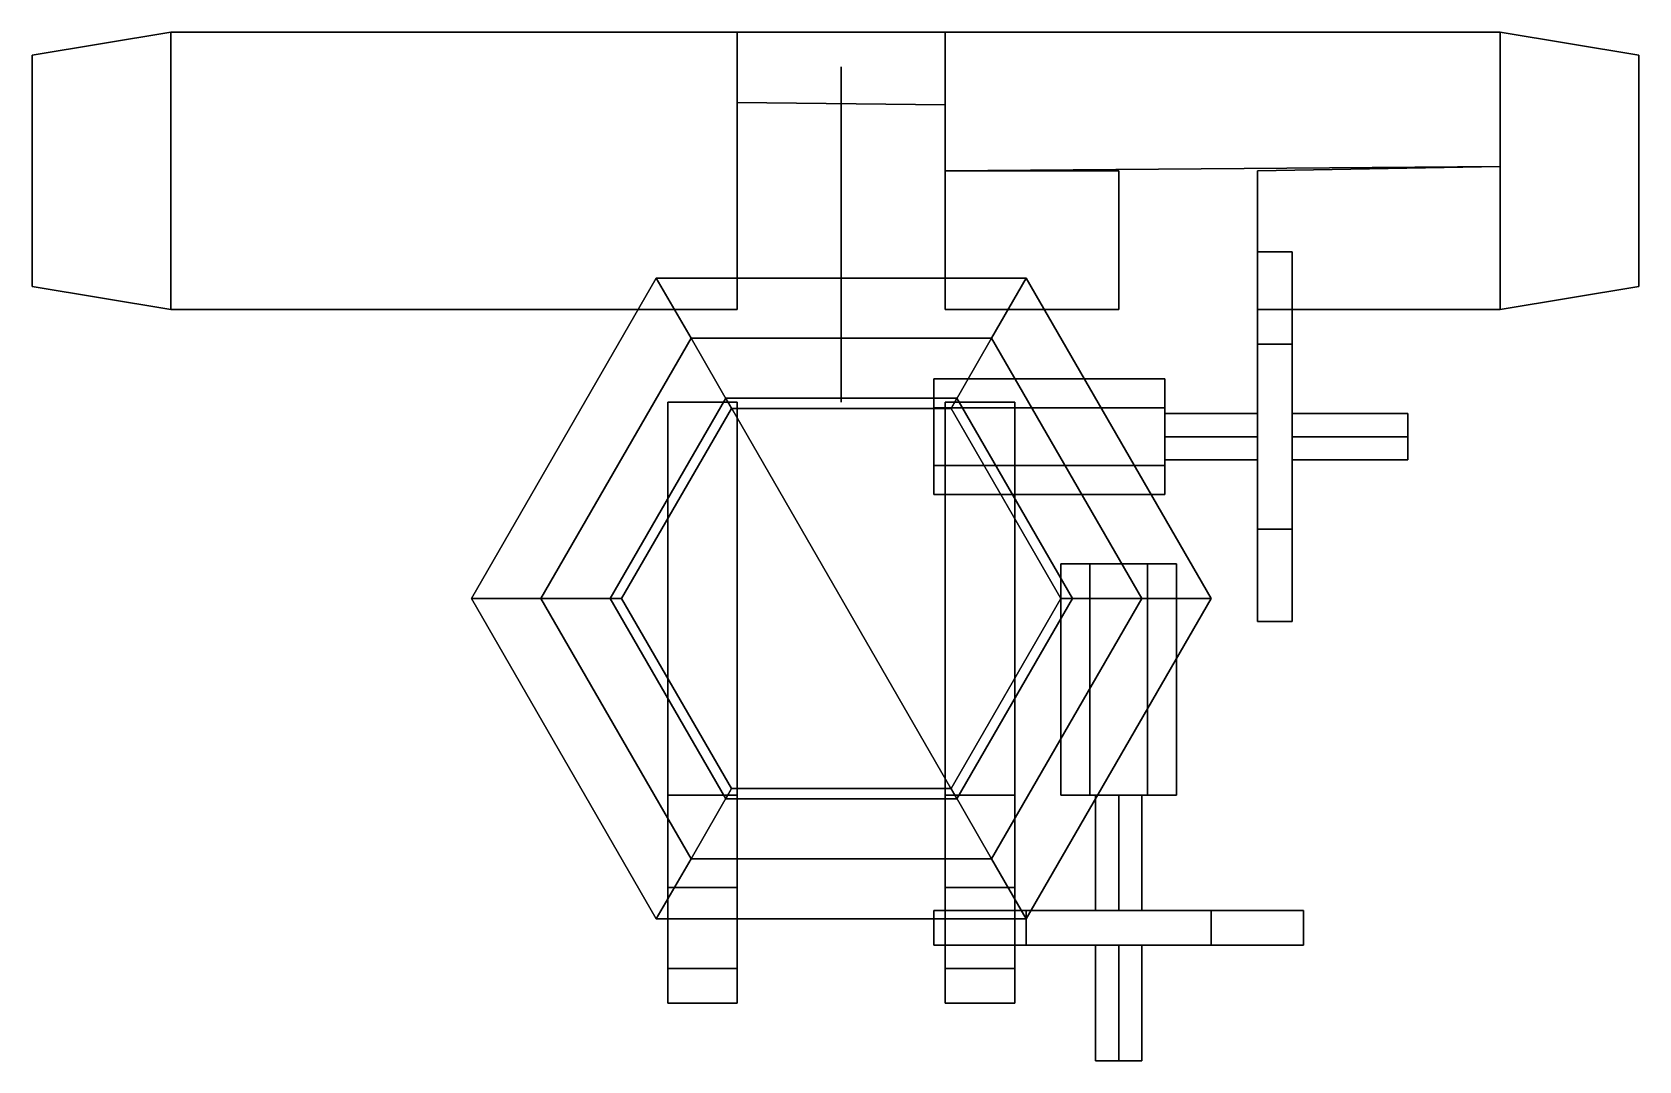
# Model space of a CAD drawing. Extents: x -0.7 to 0.69, y -0.4 to 0.49.
import ezdxf

# ---------------------------------------------------------------- set-up
doc = ezdxf.new("R2010")
doc.units = 0
doc.layers.add('MOUNT', color=2, linetype='CONTINUOUS')
doc.layers.add('TURRET', color=2, linetype='CONTINUOUS')

msp = doc.modelspace()

# ---------------------------------------------------------------- linework, layer by layer
at = {"layer": 'MOUNT'}
for points in [[(0.36, -0.02, 2.15), (0.36, 0.3, 2.15), (0.36, 0.22, 2.0114), (0.36, 0.06, 2.0114)], [(0.36, 0.06, 2.2886), (0.36, 0.22, 2.2886), (0.36, 0.3, 2.15), (0.36, -0.02, 2.15)], [(0.39, 0.22, 2.2886), (0.39, 0.3, 2.15), (0.36, 0.3, 2.15), (0.36, 0.22, 2.2886)], [(0.39, 0.3, 2.15), (0.39, 0.22, 2.0114), (0.36, 0.22, 2.0114), (0.36, 0.3, 2.15)], [(0.39, 0.06, 2.0114), (0.39, 0.22, 2.0114), (0.39, 0.3, 2.15), (0.39, -0.02, 2.15)], [(0.39, -0.02, 2.15), (0.39, 0.3, 2.15), (0.39, 0.22, 2.2886), (0.39, 0.06, 2.2886)], [(-0.16, 0.2771, 1.08), (-0.32, 0, 1.08), (-0.32, 0, 1.4), (-0.16, 0.2771, 1.4)], [(-0.16, 0.2771, 1.4), (-0.32, 0, 1.4), (-0.26, 0, 1.47), (-0.13, 0.2252, 1.47)], [(0.16, 0.2771, 1.08), (-0.16, 0.2771, 1.08), (-0.16, 0.2771, 1.4), (0.16, 0.2771, 1.4)], [(0.16, 0.2771, 1.4), (-0.16, 0.2771, 1.4), (-0.13, 0.2252, 1.47), (0.13, 0.2252, 1.47)], [(0.32, 0, 1.4), (0.16, 0.2771, 1.4), (0.13, 0.2252, 1.47), (0.26, 0, 1.47)], [(0.32, 0, 1.08), (0.16, 0.2771, 1.08), (0.16, 0.2771, 1.4), (0.32, 0, 1.4)], [(-0.13, 0.2252, 1.47), (-0.26, 0, 1.47), (-0.19, 0, 1.88), (-0.095, 0.1645, 1.88)], [(0.13, 0.2252, 1.47), (-0.13, 0.2252, 1.47), (-0.095, 0.1645, 1.88), (0.095, 0.1645, 1.88)], [(0.26, 0, 1.47), (0.13, 0.2252, 1.47), (0.095, 0.1645, 1.88), (0.19, 0, 1.88)], [(0.39, 0.22, 2.0114), (0.39, 0.06, 2.0114), (0.36, 0.06, 2.0114), (0.36, 0.22, 2.0114)], [(0.39, 0.06, 2.2886), (0.39, 0.22, 2.2886), (0.36, 0.22, 2.2886), (0.36, 0.06, 2.2886)], [(0.08, 0.09, 2.15), (0.08, 0.19, 2.15), (0.08, 0.165, 2.1067), (0.08, 0.115, 2.1067)], [(0.08, 0.115, 2.1933), (0.08, 0.165, 2.1933), (0.08, 0.19, 2.15), (0.08, 0.09, 2.15)], [(0.28, 0.19, 2.15), (0.28, 0.165, 2.1067), (0.08, 0.165, 2.1067), (0.08, 0.19, 2.15)], [(0.28, 0.165, 2.1933), (0.28, 0.19, 2.15), (0.08, 0.19, 2.15), (0.08, 0.165, 2.1933)], [(0.28, 0.115, 2.1067), (0.28, 0.165, 2.1067), (0.28, 0.19, 2.15), (0.28, 0.09, 2.15)], [(0.28, 0.09, 2.15), (0.28, 0.19, 2.15), (0.28, 0.165, 2.1933), (0.28, 0.115, 2.1933)], [(-0.2, 0, 2.14), (-0.1, -0.1732, 2.14), (0.1, -0.1732, 2.14), (-0.1, 0.1732, 2.14)], [(-0.095, 0.1645, 1.88), (-0.19, 0, 1.88), (-0.2, 0, 1.91), (-0.1, 0.1732, 1.91)], [(-0.1, 0.1732, 1.91), (-0.2, 0, 1.91), (-0.2, 0, 2.14), (-0.1, 0.1732, 2.14)], [(-0.09, 0.17, 2.14), (-0.09, -0.17, 2.14), (-0.15, -0.17, 2.14), (-0.15, 0.17, 2.14)], [(-0.15, 0.17, 2.14), (-0.15, -0.17, 2.14), (-0.15, -0.35, 2.46), (-0.15, -0.25, 2.56)], [(-0.09, -0.25, 2.56), (-0.09, 0.17, 2.14), (-0.15, 0.17, 2.14), (-0.15, -0.25, 2.56)], [(-0.1, 0.1732, 2.14), (0.1, -0.1732, 2.14), (0.2, 0, 2.14), (0.1, 0.1732, 2.14)], [(0.095, 0.1645, 1.88), (-0.095, 0.1645, 1.88), (-0.1, 0.1732, 1.91), (0.1, 0.1732, 1.91)], [(0.1, 0.1732, 1.91), (-0.1, 0.1732, 1.91), (-0.1, 0.1732, 2.14), (0.1, 0.1732, 2.14)], [(-0.09, -0.35, 2.46), (-0.09, -0.17, 2.14), (-0.09, 0.17, 2.14), (-0.09, -0.25, 2.56)], [(0.15, 0.17, 2.14), (0.15, -0.17, 2.14), (0.09, -0.17, 2.14), (0.09, 0.17, 2.14)], [(0.15, -0.25, 2.56), (0.15, 0.17, 2.14), (0.09, 0.17, 2.14), (0.09, -0.25, 2.56)], [(0.09, 0.17, 2.14), (0.09, -0.17, 2.14), (0.09, -0.35, 2.46), (0.09, -0.25, 2.56)], [(0.19, 0, 1.88), (0.095, 0.1645, 1.88), (0.1, 0.1732, 1.91), (0.2, 0, 1.91)], [(0.2, 0, 1.91), (0.1, 0.1732, 1.91), (0.1, 0.1732, 2.14), (0.2, 0, 2.14)], [(0.15, -0.35, 2.46), (0.15, -0.17, 2.14), (0.15, 0.17, 2.14), (0.15, -0.25, 2.56)], [(0.28, 0.165, 2.1067), (0.28, 0.115, 2.1067), (0.08, 0.115, 2.1067), (0.08, 0.165, 2.1067)], [(0.28, 0.115, 2.1933), (0.28, 0.165, 2.1933), (0.08, 0.165, 2.1933), (0.08, 0.115, 2.1933)], [(0.36, 0.16, 2.15), (0.36, 0.14, 2.13), (0.28, 0.14, 2.13), (0.28, 0.16, 2.15)], [(0.36, 0.14, 2.17), (0.36, 0.16, 2.15), (0.28, 0.16, 2.15), (0.28, 0.14, 2.17)], [(0.49, 0.16, 2.25), (0.49, 0.14, 2.23), (0.39, 0.14, 2.23), (0.39, 0.16, 2.25)], [(0.49, 0.14, 2.27), (0.49, 0.16, 2.25), (0.39, 0.16, 2.25), (0.39, 0.14, 2.27)], [(0.49, 0.12, 2.25), (0.49, 0.14, 2.23), (0.49, 0.16, 2.25), (0.49, 0.14, 2.27)], [(0.36, 0.14, 2.13), (0.36, 0.12, 2.15), (0.28, 0.12, 2.15), (0.28, 0.14, 2.13)], [(0.36, 0.12, 2.15), (0.36, 0.14, 2.17), (0.28, 0.14, 2.17), (0.28, 0.12, 2.15)], [(0.49, 0.14, 2.23), (0.49, 0.12, 2.25), (0.39, 0.12, 2.25), (0.39, 0.14, 2.23)], [(0.49, 0.12, 2.25), (0.49, 0.14, 2.27), (0.39, 0.14, 2.27), (0.39, 0.12, 2.25)], [(0.28, 0.115, 2.1067), (0.28, 0.09, 2.15), (0.08, 0.09, 2.15), (0.08, 0.115, 2.1067)], [(0.28, 0.09, 2.15), (0.28, 0.115, 2.1933), (0.08, 0.115, 2.1933), (0.08, 0.09, 2.15)], [(0.39, 0.06, 2.0114), (0.39, -0.02, 2.15), (0.36, -0.02, 2.15), (0.36, 0.06, 2.0114)], [(0.39, -0.02, 2.15), (0.39, 0.06, 2.2886), (0.36, 0.06, 2.2886), (0.36, -0.02, 2.15)], [(0.215, 0.03, 2.0833), (0.19, 0.03, 2.04), (0.19, -0.17, 2.04), (0.215, -0.17, 2.0833)], [(0.19, 0.03, 2.04), (0.215, 0.03, 1.9967), (0.215, -0.17, 1.9967), (0.19, -0.17, 2.04)], [(0.29, 0.03, 2.04), (0.19, 0.03, 2.04), (0.215, 0.03, 2.0833), (0.265, 0.03, 2.0833)], [(0.265, 0.03, 1.9967), (0.215, 0.03, 1.9967), (0.19, 0.03, 2.04), (0.29, 0.03, 2.04)], [(0.265, 0.03, 2.0833), (0.215, 0.03, 2.0833), (0.215, -0.17, 2.0833), (0.265, -0.17, 2.0833)], [(0.215, 0.03, 1.9967), (0.265, 0.03, 1.9967), (0.265, -0.17, 1.9967), (0.215, -0.17, 1.9967)], [(0.29, 0.03, 2.04), (0.265, 0.03, 2.0833), (0.265, -0.17, 2.0833), (0.29, -0.17, 2.04)], [(0.265, 0.03, 1.9967), (0.29, 0.03, 2.04), (0.29, -0.17, 2.04), (0.265, -0.17, 1.9967)], [(-0.32, 0, 1.08), (-0.16, -0.2771, 1.08), (-0.16, -0.2771, 1.4), (-0.32, 0, 1.4)], [(-0.32, 0, 1.4), (-0.16, -0.2771, 1.4), (-0.13, -0.2252, 1.47), (-0.26, 0, 1.47)], [(-0.26, 0, 1.47), (-0.13, -0.2252, 1.47), (-0.095, -0.1645, 1.88), (-0.19, 0, 1.88)], [(-0.19, 0, 1.88), (-0.095, -0.1645, 1.88), (-0.1, -0.1732, 1.91), (-0.2, 0, 1.91)], [(-0.2, 0, 1.91), (-0.1, -0.1732, 1.91), (-0.1, -0.1732, 2.14), (-0.2, 0, 2.14)], [(0.13, -0.2252, 1.47), (0.26, 0, 1.47), (0.19, 0, 1.88), (0.095, -0.1645, 1.88)], [(0.095, -0.1645, 1.88), (0.19, 0, 1.88), (0.2, 0, 1.91), (0.1, -0.1732, 1.91)], [(0.1, -0.1732, 1.91), (0.2, 0, 1.91), (0.2, 0, 2.14), (0.1, -0.1732, 2.14)], [(0.16, -0.2771, 1.4), (0.32, 0, 1.4), (0.26, 0, 1.47), (0.13, -0.2252, 1.47)], [(0.16, -0.2771, 1.08), (0.32, 0, 1.08), (0.32, 0, 1.4), (0.16, -0.2771, 1.4)], [(-0.13, -0.2252, 1.47), (0.13, -0.2252, 1.47), (0.095, -0.1645, 1.88), (-0.095, -0.1645, 1.88)], [(-0.095, -0.1645, 1.88), (0.095, -0.1645, 1.88), (0.1, -0.1732, 1.91), (-0.1, -0.1732, 1.91)], [(-0.15, -0.35, 2.46), (-0.15, -0.17, 2.14), (-0.09, -0.17, 2.14), (-0.09, -0.35, 2.46)], [(-0.1, -0.1732, 1.91), (0.1, -0.1732, 1.91), (0.1, -0.1732, 2.14), (-0.1, -0.1732, 2.14)], [(0.09, -0.35, 2.46), (0.09, -0.17, 2.14), (0.15, -0.17, 2.14), (0.15, -0.35, 2.46)], [(0.265, -0.17, 2.0833), (0.215, -0.17, 2.0833), (0.19, -0.17, 2.04), (0.29, -0.17, 2.04)], [(0.29, -0.17, 2.04), (0.19, -0.17, 2.04), (0.215, -0.17, 1.9967), (0.265, -0.17, 1.9967)], [(0.24, -0.27, 2.02), (0.22, -0.27, 2.04), (0.22, -0.17, 2.04), (0.24, -0.17, 2.02)], [(0.22, -0.27, 2.04), (0.24, -0.27, 2.06), (0.24, -0.17, 2.06), (0.22, -0.17, 2.04)], [(0.26, -0.27, 2.04), (0.24, -0.27, 2.02), (0.24, -0.17, 2.02), (0.26, -0.17, 2.04)], [(0.24, -0.27, 2.06), (0.26, -0.27, 2.04), (0.26, -0.17, 2.04), (0.24, -0.17, 2.06)], [(-0.16, -0.2771, 1.4), (0.16, -0.2771, 1.4), (0.13, -0.2252, 1.47), (-0.13, -0.2252, 1.47)], [(-0.09, -0.32, 2.56), (-0.09, -0.25, 2.56), (-0.15, -0.25, 2.56), (-0.15, -0.32, 2.56)], [(-0.15, -0.25, 2.56), (-0.15, -0.35, 2.46), (-0.15, -0.35, 2.53), (-0.15, -0.32, 2.56)], [(-0.09, -0.35, 2.53), (-0.09, -0.35, 2.46), (-0.09, -0.25, 2.56), (-0.09, -0.32, 2.56)], [(0.09, -0.25, 2.56), (0.09, -0.35, 2.46), (0.09, -0.35, 2.53), (0.09, -0.32, 2.56)], [(0.15, -0.32, 2.56), (0.15, -0.25, 2.56), (0.09, -0.25, 2.56), (0.09, -0.32, 2.56)], [(0.15, -0.35, 2.53), (0.15, -0.35, 2.46), (0.15, -0.25, 2.56), (0.15, -0.32, 2.56)], [(-0.16, -0.2771, 1.08), (0.16, -0.2771, 1.08), (0.16, -0.2771, 1.4), (-0.16, -0.2771, 1.4)], [(0.08, -0.27, 2.04), (0.4, -0.27, 2.04), (0.32, -0.27, 1.9014), (0.16, -0.27, 1.9014)], [(0.16, -0.27, 2.1786), (0.32, -0.27, 2.1786), (0.4, -0.27, 2.04), (0.08, -0.27, 2.04)], [(0.16, -0.3, 1.9014), (0.08, -0.3, 2.04), (0.08, -0.27, 2.04), (0.16, -0.27, 1.9014)], [(0.08, -0.3, 2.04), (0.16, -0.3, 2.1786), (0.16, -0.27, 2.1786), (0.08, -0.27, 2.04)], [(0.32, -0.3, 1.9014), (0.16, -0.3, 1.9014), (0.16, -0.27, 1.9014), (0.32, -0.27, 1.9014)], [(0.16, -0.3, 2.1786), (0.32, -0.3, 2.1786), (0.32, -0.27, 2.1786), (0.16, -0.27, 2.1786)], [(0.4, -0.3, 2.04), (0.32, -0.3, 1.9014), (0.32, -0.27, 1.9014), (0.4, -0.27, 2.04)], [(0.32, -0.3, 2.1786), (0.4, -0.3, 2.04), (0.4, -0.27, 2.04), (0.32, -0.27, 2.1786)], [(0.16, -0.3, 1.9014), (0.32, -0.3, 1.9014), (0.4, -0.3, 2.04), (0.08, -0.3, 2.04)], [(0.08, -0.3, 2.04), (0.4, -0.3, 2.04), (0.32, -0.3, 2.1786), (0.16, -0.3, 2.1786)], [(0.24, -0.4, 2.12), (0.22, -0.4, 2.14), (0.22, -0.3, 2.14), (0.24, -0.3, 2.12)], [(0.22, -0.4, 2.14), (0.24, -0.4, 2.16), (0.24, -0.3, 2.16), (0.22, -0.3, 2.14)], [(0.26, -0.4, 2.14), (0.24, -0.4, 2.12), (0.24, -0.3, 2.12), (0.26, -0.3, 2.14)], [(0.24, -0.4, 2.16), (0.26, -0.4, 2.14), (0.26, -0.3, 2.14), (0.24, -0.3, 2.16)], [(-0.15, -0.32, 2.56), (-0.15, -0.35, 2.53), (-0.09, -0.35, 2.53), (-0.09, -0.32, 2.56)], [(0.09, -0.32, 2.56), (0.09, -0.35, 2.53), (0.15, -0.35, 2.53), (0.15, -0.32, 2.56)], [(-0.15, -0.35, 2.53), (-0.15, -0.35, 2.46), (-0.09, -0.35, 2.46), (-0.09, -0.35, 2.53)], [(0.09, -0.35, 2.53), (0.09, -0.35, 2.46), (0.15, -0.35, 2.46), (0.15, -0.35, 2.53)], [(0.22, -0.4, 2.14), (0.24, -0.4, 2.12), (0.26, -0.4, 2.14), (0.24, -0.4, 2.16)]]:
    msp.add_3dface(points, dxfattribs=at)
at = {"layer": 'TURRET'}
for points in [[(-0.58, 0.49, 1.86), (-0.7, 0.47, 1.95), (-0.7, 0.27, 3.05), (-0.58, 0.25, 3.16)], [(-0.58, 0.25, 3.16), (-0.7, 0.27, 3.05), (-0.7, 0.47, 1.95), (-0.58, 0.49, 1.86)], [(-0.58, 0.49, 1.86), (-0.09, 0.49, 1.86), (-0.09, 0.25, 3.16), (-0.58, 0.25, 3.16)], [(-0.58, 0.25, 3.16), (-0.09, 0.25, 3.16), (-0.09, 0.49, 1.86), (-0.58, 0.49, 1.86)], [(-0.09, 0.4291, 2.19), (0.09, 0.4271, 2.19), (0.09, 0.49, 1.86), (-0.09, 0.49, 1.86)], [(-0.09, 0.49, 1.86), (0.09, 0.49, 1.86), (0.09, 0.4271, 2.19), (-0.09, 0.4291, 2.19)], [(0.09, 0.37, 2.49), (0.57, 0.3737, 2.49), (0.57, 0.49, 1.86), (0.09, 0.49, 1.86)], [(0.09, 0.49, 1.86), (0.57, 0.49, 1.86), (0.57, 0.3737, 2.49), (0.09, 0.37, 2.49)], [(0.57, 0.25, 3.16), (0.69, 0.27, 3.05), (0.69, 0.47, 1.95), (0.57, 0.49, 1.86)], [(0.57, 0.49, 1.86), (0.69, 0.47, 1.95), (0.69, 0.27, 3.05), (0.57, 0.25, 3.16)], [(0, 0.17, 1.97), (0, 0.46, 1.97), (0, 0.45, 2.03), (0, 0.17, 2.03)], [(0, 0.17, 2.03), (0, 0.45, 2.03), (0, 0.46, 1.97), (0, 0.17, 1.97)], [(0.09, 0.37, 2.49), (0.24, 0.37, 2.49), (0.24, 0.25, 3.15), (0.09, 0.25, 3.15)], [(0.09, 0.25, 3.15), (0.24, 0.25, 3.15), (0.24, 0.37, 2.49), (0.09, 0.37, 2.49)], [(0.36, 0.37, 2.49), (0.57, 0.3737, 2.49), (0.57, 0.25, 3.16), (0.36, 0.25, 3.16)], [(0.36, 0.25, 3.16), (0.57, 0.25, 3.16), (0.57, 0.3737, 2.49), (0.36, 0.37, 2.49)]]:
    msp.add_3dface(points, dxfattribs=at)

doc.saveas('drawing.dxf')
